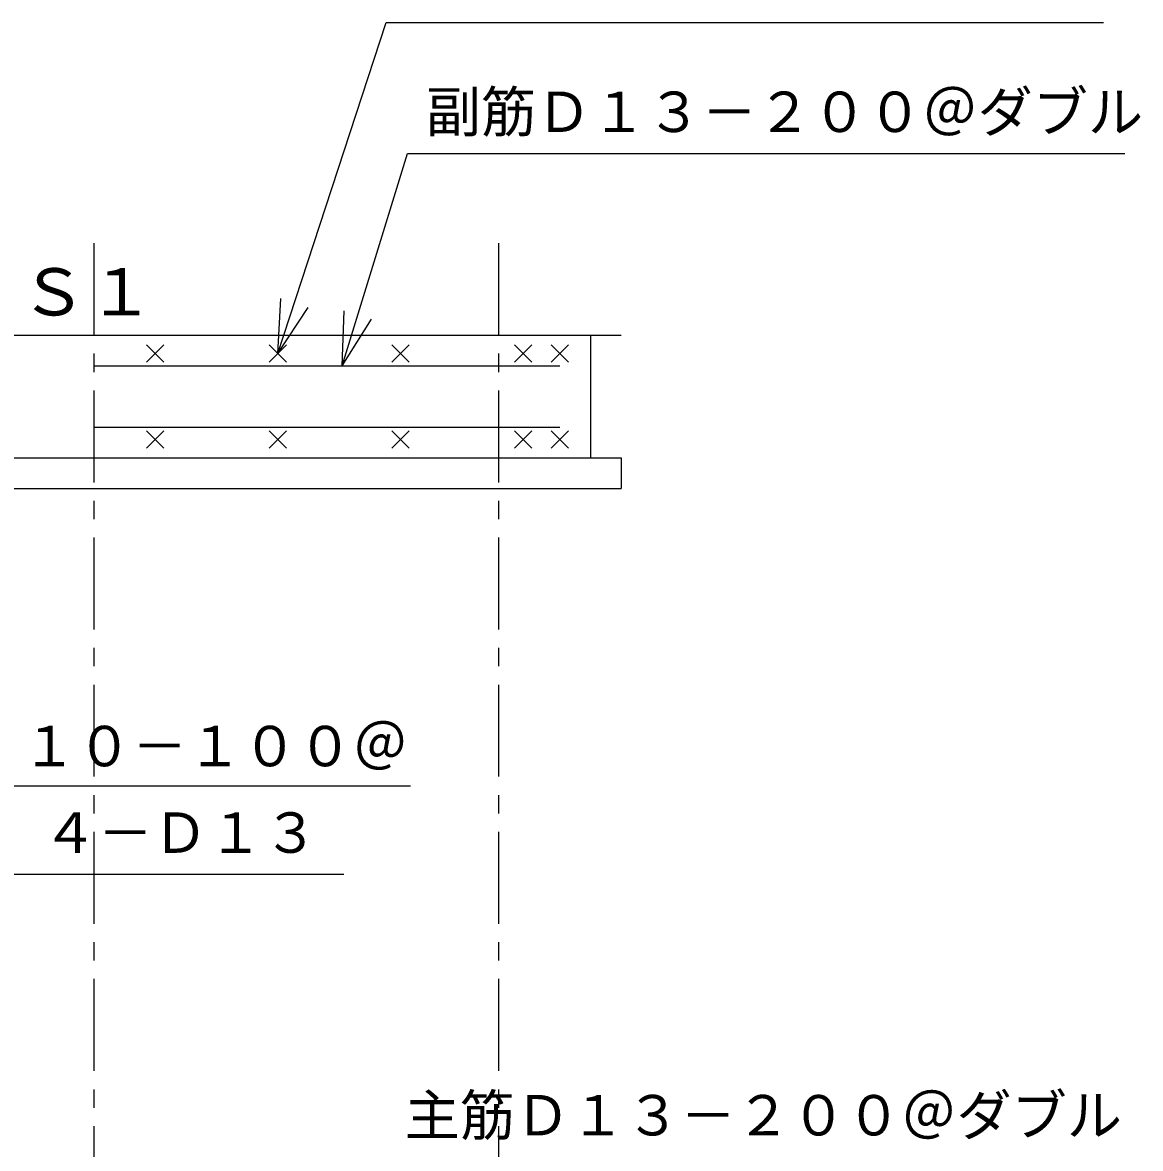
# Model space of a CAD drawing. Units: millimetres, scale not verified. Extents: x -8093 to 8093, y -5792 to 5792.
# Drawn here: x -297 to 1526, y 1484 to 3320 of the extents above; entities that cross this region are included whole.
import ezdxf
from ezdxf.enums import TextEntityAlignment as Align

# ---------------------------------------------------------------- set-up
doc = ezdxf.new("R2010")
doc.units = ezdxf.units.MM
doc.header["$LTSCALE"] = 30
doc.linetypes.add('CHAIN1', pattern=[8, 5, -1, 1, -1])
for name, color, linetype, lineweight in [('0-1_00クル-フ-0躯体', 3, 'Continuous', 25), ('0-2_00クル-フ-1機器', 2, 'Continuous', 25), ('0-6_00クル-フ-2製作', 3, 'Continuous', 25)]:
    doc.layers.add(name, color=color, linetype=linetype, lineweight=lineweight)
doc.styles.add('ＭＳ ゴシック', font='')
doc.styles.get('ＭＳ ゴシック').set_extended_font_data('MS Gothic')

msp = doc.modelspace()

# ---------------------------------------------------------------- linework, layer by layer
at = {"layer": '0-1_00クル-フ-0躯体', "color": 2}
for p, q in [((119.44, 2780.43), (296.21, 3320.42)), ((296.21, 3320.42), (1466.2, 3320.42)), ((224.5, 2760.42), (330.67, 3106.97)), ((330.67, 3106.97), (1500.67, 3106.97)), ((119.44, 2780.43), (124.34, 2870.29)), ((119.44, 2780.43), (168.62, 2855.8)), ((224.5, 2760.42), (227.69, 2850.37)), ((224.5, 2760.42), (272.24, 2836.72)), ((-677, 2075.43), (335.72, 2075.43)), ((-652, 1931.38), (227.03, 1931.38))]:
    msp.add_line(p, q, dxfattribs=at)
at = {"layer": '0-2_00クル-フ-1機器', "linetype": 'CHAIN1'}
for p, q in [((-180.56, 2960.42), (-180.56, 510.43)), ((479.44, 2960.42), (479.44, 510.43))]:
    msp.add_line(p, q, dxfattribs=at)
at = {"layer": '0-2_00クル-フ-1機器'}
for p, q in [((-1702.3, 2810.42), (679.43, 2810.42)), ((629.44, 2810.43), (629.44, 2610.43)), ((-740.57, 2610.43), (679.43, 2610.43)), ((679.43, 2610.43), (679.43, 2560.42)), ((-740.57, 2560.42), (679.43, 2560.42))]:
    msp.add_line(p, q, dxfattribs=at)
at = {"layer": '0-6_00クル-フ-2製作'}
for p, q in [((-66.42, 2794.57), (-94.71, 2766.28)), ((-94.71, 2794.57), (-66.42, 2766.28)), ((133.58, 2794.57), (105.29, 2766.28)), ((105.29, 2794.57), (133.58, 2766.28)), ((333.58, 2794.57), (305.29, 2766.28)), ((305.29, 2794.57), (333.58, 2766.28)), ((533.58, 2794.57), (505.29, 2766.28)), ((505.29, 2794.57), (533.58, 2766.28)), ((593.58, 2794.57), (565.29, 2766.28)), ((565.29, 2794.57), (593.58, 2766.28)), ((-180.56, 2760.43), (579.44, 2760.43)), ((-180.56, 2660.43), (579.44, 2660.43)), ((-66.42, 2654.57), (-94.71, 2626.28)), ((-94.71, 2654.57), (-66.42, 2626.28)), ((133.58, 2654.57), (105.29, 2626.28)), ((105.29, 2654.57), (133.58, 2626.28)), ((333.58, 2654.57), (305.29, 2626.28)), ((305.29, 2654.57), (333.58, 2626.28)), ((533.58, 2654.57), (505.29, 2626.28)), ((505.29, 2654.57), (533.58, 2626.28)), ((593.58, 2654.57), (565.29, 2626.28)), ((565.29, 2654.57), (593.58, 2626.28))]:
    msp.add_line(p, q, dxfattribs=at)

# ---------------------------------------------------------------- texts
at = {"layer": '0-1_00クル-フ-0躯体', "color": 4, "style": 'ＭＳ ゴシック'}
for s, p in [('副筋Ｄ１３－２００＠ダブル', (360.67, 3121.97)), ('帯筋\u3000Ｄ１０－１００＠', (-658.53, 2087.52)), ('４－Ｄ１３', (-264.56, 1946.38)), ('主筋Ｄ１３－２００＠ダブル', (326.21, 1485.42))]:
    msp.add_text(s, height=65.98, dxfattribs=at).set_placement(p, align=Align.BOTTOM_LEFT)
at = {"layer": '0-2_00クル-フ-1機器', "color": 4, "style": 'ＭＳ ゴシック', "width": 1.05}
msp.add_text('Ｓ１', height=76.98, dxfattribs=at).set_placement((-301.86, 2819.59), align=Align.BOTTOM_LEFT)

doc.saveas('drawing.dxf')
